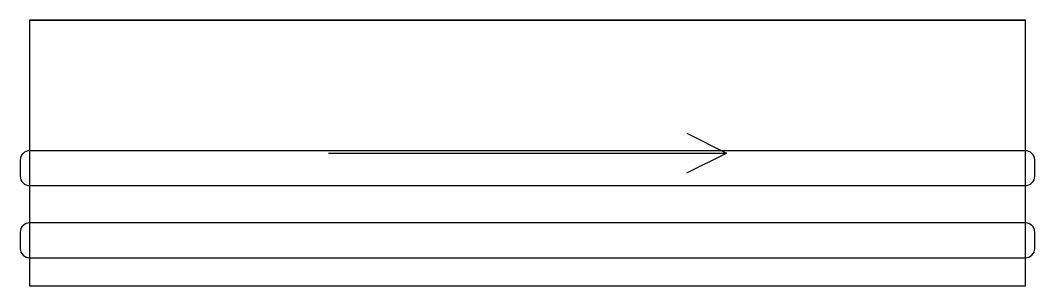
# Model space of a CAD drawing. Header units: millimetres. Extents: x -2 to 216, y 0 to 57.
import ezdxf

# ---------------------------------------------------------------- set-up
doc = ezdxf.new("R2010")
doc.units = ezdxf.units.MM
for name, color, linetype in [('A_SIDE_GROOVE_5.5', 7, 'Continuous'), ('B_SIDE_GROOVE_5.5', 7, 'Continuous'), ('EDGE_BANDING', 7, 'Continuous'), ('GRAIN_DIRECTION', 3, 'Continuous'), ('OUTSIDE_THROUGH', 7, 'Continuous')]:
    doc.layers.add(name, color=color, linetype=linetype)

msp = doc.modelspace()

# ---------------------------------------------------------------- linework, layer by layer
at = {"layer": 'A_SIDE_GROOVE_5.5'}
msp.add_lwpolyline([(-0.01, 21.5), (214.01, 21.5, 0.4142136), (216.01, 23.5), (216.01, 27, 0.4142136), (214.01, 29), (-0.01, 29, 0.4142136), (-2.01, 27), (-2.01, 23.5, 0.4142136)], format="xyb", close=True, dxfattribs=at)
at = {"layer": 'B_SIDE_GROOVE_5.5'}
msp.add_lwpolyline([(-0.01, 6), (214.01, 6, 0.4142136), (216.01, 8), (216.01, 11.5, 0.4142136), (214.01, 13.5), (-0.01, 13.5, 0.4142136), (-2.01, 11.5), (-2.01, 8, 0.4142136)], format="xyb", close=True, dxfattribs=at)
at = {"layer": 'EDGE_BANDING'}
for p, q in [((0, 57), (214, 57)), ((0, 0), (214, 0))]:
    msp.add_line(p, q, dxfattribs=at)
at = {"layer": 'GRAIN_DIRECTION'}
for p in [(141.25, 32.775), (64.2, 28.5), (141.25, 24.225)]:
    msp.add_line(p, (149.8, 28.5), dxfattribs=at)
at = {"layer": 'OUTSIDE_THROUGH'}
msp.add_lwpolyline([(0, 0), (214, 0), (214, 57), (0, 57)], close=True, dxfattribs=at)

doc.saveas('drawing.dxf')
